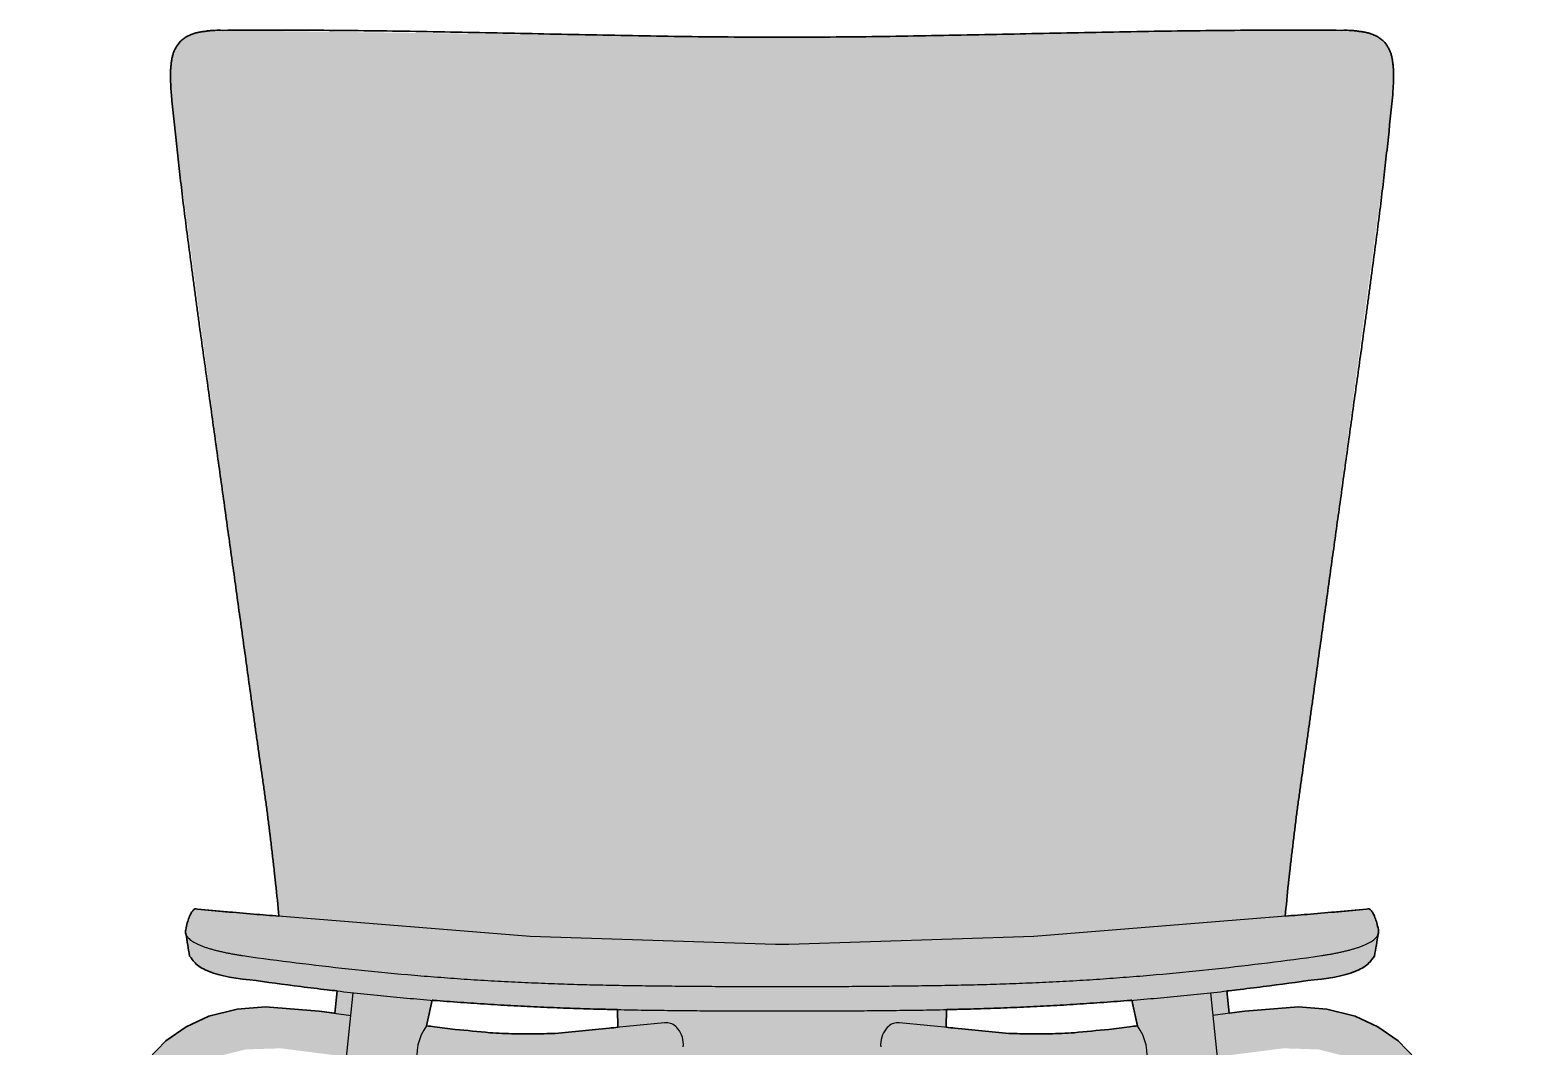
# Model space of a CAD drawing. Header units: millimetres. Extents: x 0 to 1859, y -934 to 1101.
# Drawn here: x 129 to 685, y 724 to 1101 of the extents above; entities that cross this region are included whole.
import ezdxf

# ---------------------------------------------------------------- set-up
doc = ezdxf.new("R2010")
doc.units = ezdxf.units.MM
doc.layers.add('Blocks', color=7, linetype='Continuous')
doc.layers.add('Blocks$Fill', color=7, linetype='Continuous', true_color=0xffffff)
doc.layers.add('Blocks$Inner', color=7, linetype='Continuous', lineweight=25, true_color=0x007f00)
doc.layers.add('Blocks$Outline', color=7, linetype='Continuous', lineweight=35, true_color=0xff3f3f)

# ---------------------------------------------------------------- blocks, each defined once
blk = doc.blocks.new('Vico Duo Barstool Front')
at = {"layer": 'Blocks$Fill'}
h = blk.add_hatch(color=256, dxfattribs=at)
h.paths.add_polyline_path([(-18.13, 0), (-18.11, 0), (0.08, 0), (0.83, 0.11), (0.87, 0.15), (12.98, 0.15), (13.66, 0.49), (14.17, 1.3), (14.49, 2.69), (14.34, 4.2), (13.8, 5.4), (12.98, 6.15), (8.8, 6.15), (10.91, 88.59), (22.18, 304.04), (494.55, 304.04), (507.43, 38.7), (507.93, 6.15), (503.75, 6.15), (502.93, 5.4), (502.39, 4.2), (502.24, 2.69), (502.56, 1.3), (503.06, 0.49), (503.75, 0.15), (515.86, 0.15), (515.9, 0.11), (515.98, 0.1), (516.65, 0), (534.84, 0), (534.86, 0), (535.61, 0.11), (536.28, 0.83), (536.76, 2.35), (536.64, 4.27), (514.87, 4.27), (514.87, 4.27), (514.87, 4.27), (514.87, 4.27), (514.87, 4.27), (514.87, 4.27), (514.87, 4.27), (514.87, 4.27), (515.37, 5.41), (515.37, 5.41), (515.37, 5.41), (515.37, 5.41), (515.37, 5.41), (515.37, 5.41), (515.37, 5.41), (515.37, 5.41), (515.37, 5.41), (533.27, 5.41), (506.93, 647.44), (504.09, 684.71), (499.92, 705.85), (496.76, 713.99), (493.1, 720.14), (486.45, 727), (479.01, 732.23), (470.63, 736.09), (460.14, 738.69), (449.55, 739.57), (429.77, 738.04), (423.9, 737.24), (423.04, 745.46), (455.39, 749.61), (458.12, 749.89), (460.64, 750.22), (462.98, 750.6), (464.08, 750.81), (465.13, 751.03), (466.14, 751.27), (467.1, 751.52), (468.01, 751.78), (468.89, 752.05), (469.71, 752.34), (470.5, 752.63), (471.24, 752.94), (471.6, 753.1), (471.94, 753.27), (472.27, 753.43), (472.6, 753.6), (472.91, 753.77), (473.21, 753.95), (473.51, 754.12), (473.79, 754.3), (474.06, 754.48), (474.32, 754.67), (474.58, 754.85), (474.82, 755.04), (475.05, 755.24), (475.27, 755.43), (475.49, 755.63), (475.69, 755.82), (475.88, 756.02), (476.06, 756.23), (476.24, 756.43), (476.41, 756.64), (477.73, 758.38), (479.1, 766.56), (479.13, 766.66), (479.16, 766.76), (479.17, 766.81), (479.19, 766.86), (479.2, 766.91), (479.21, 766.96), (479.22, 767.01), (479.22, 767.06), (479.23, 767.11), (479.24, 767.16), (479.24, 767.21), (479.25, 767.26), (479.25, 767.31), (479.25, 767.36), (479.26, 767.41), (479.26, 767.46), (479.26, 767.51), (479.25, 767.56), (479.25, 767.61), (479.25, 767.66), (479.25, 767.71), (479.24, 767.76), (479.23, 767.81), (479.23, 767.86), (479.22, 767.91), (479.21, 767.96), (479.2, 768.01), (479.19, 768.06), (479.18, 768.11), (479.17, 768.16), (478.88, 769.47), (478.73, 770.08), (478.57, 770.66), (478.41, 771.22), (478.25, 771.74), (478.08, 772.24), (477.9, 772.7), (477.73, 773.14), (477.63, 773.35), (477.54, 773.55), (477.45, 773.74), (477.36, 773.92), (477.26, 774.1), (477.17, 774.27), (477.07, 774.44), (476.97, 774.59), (476.87, 774.74), (476.77, 774.88), (476.67, 775.02), (476.62, 775.08), (476.57, 775.15), (476.51, 775.21), (476.46, 775.27), (476.41, 775.32), (476.36, 775.38), (476.3, 775.43), (476.25, 775.48), (476.2, 775.53), (476.14, 775.57), (476.11, 775.59), (476.09, 775.61), (476.06, 775.63), (476.03, 775.65), (476, 775.67), (475.98, 775.68), (475.95, 775.7), (475.92, 775.72), (475.89, 775.73), (475.86, 775.75), (475.83, 775.76), (475.81, 775.77), (475.78, 775.79), (475.75, 775.8), (475.72, 775.81), (475.69, 775.82), (475.66, 775.83), (475.63, 775.84), (475.6, 775.85), (475.58, 775.86), (475.55, 775.86), (475.52, 775.87), (475.49, 775.88), (475.46, 775.88), (475.44, 775.89), (475.43, 775.89), (475.42, 775.89), (475.41, 775.89), (475.4, 775.89), (475.38, 775.89), (475.37, 775.89), (475.36, 775.89), (475.35, 775.89), (475.33, 775.89), (475.32, 775.89), (475.3, 775.89), (475.29, 775.89), (475.27, 775.88), (475.25, 775.88), (475.23, 775.88), (475.21, 775.87), (475.19, 775.87), (475.17, 775.86), (475.12, 775.84), (475.06, 775.82), (474.99, 775.8), (474.92, 775.77), (474.76, 775.7), (454.02, 773.93), (444.68, 773.17), (448.32, 806.26), (482.61, 1059.3), (484.57, 1078.72), (484.66, 1080.05), (484.73, 1081.37), (484.79, 1084.02), (484.79, 1085.35), (484.77, 1086.02), (484.74, 1086.68), (484.7, 1087.34), (484.57, 1088.63), (484.4, 1089.91), (484.3, 1090.55), (484.24, 1090.86), (484.18, 1091.18), (484.11, 1091.49), (484.03, 1091.79), (483.95, 1092.1), (483.86, 1092.4), (483.76, 1092.69), (483.65, 1092.99), (483.53, 1093.27), (483.41, 1093.56), (483.29, 1093.85), (483.16, 1094.13), (483.02, 1094.41), (482.88, 1094.68), (482.73, 1094.95), (482.57, 1095.22), (482.41, 1095.49), (482.24, 1095.74), (482.06, 1096), (481.88, 1096.25), (481.69, 1096.49), (481.49, 1096.72), (481.28, 1096.95), (481.18, 1097.06), (481.07, 1097.17), (480.96, 1097.28), (480.85, 1097.39), (480.62, 1097.6), (480.38, 1097.8), (480.13, 1097.99), (479.88, 1098.18), (479.62, 1098.36), (479.36, 1098.53), (479.08, 1098.7), (478.8, 1098.86), (478.52, 1099.02), (478.23, 1099.17), (477.94, 1099.31), (477.64, 1099.45), (477.33, 1099.58), (477.03, 1099.71), (476.72, 1099.84), (476.4, 1099.95), (476.07, 1100.06), (475.73, 1100.16), (475.38, 1100.25), (475.03, 1100.34), (474.67, 1100.42), (473.94, 1100.56), (473.21, 1100.68), (471.04, 1100.97), (470.35, 1101.05), (469.67, 1101.11), (468.99, 1101.16), (468.32, 1101.2), (467.65, 1101.22), (466.98, 1101.23), (466.32, 1101.22), (465.66, 1101.2), (432.28, 1101.24), (258.39, 1098.64), (258.38, 1098.64), (258.36, 1098.64), (222.9, 1098.91), (51.1, 1101.2), (50.44, 1101.22), (49.78, 1101.23), (49.11, 1101.22), (48.44, 1101.2), (47.76, 1101.16), (47.09, 1101.11), (46.4, 1101.05), (44.29, 1100.78), (43.55, 1100.68), (42.81, 1100.56), (42.08, 1100.42), (41.73, 1100.34), (41.37, 1100.25), (41.03, 1100.16), (40.69, 1100.06), (40.36, 1099.95), (40.04, 1099.84), (39.73, 1099.71), (39.42, 1099.58), (39.12, 1099.45), (38.82, 1099.31), (38.52, 1099.17), (38.24, 1099.02), (37.95, 1098.86), (37.67, 1098.7), (37.4, 1098.53), (37.13, 1098.36), (36.87, 1098.18), (36.62, 1097.99), (36.38, 1097.8), (36.14, 1097.6), (35.91, 1097.39), (35.8, 1097.28), (35.69, 1097.17), (35.58, 1097.06), (35.47, 1096.95), (35.27, 1096.72), (35.07, 1096.49), (34.88, 1096.25), (34.69, 1096), (34.52, 1095.74), (34.35, 1095.49), (34.19, 1095.22), (34.03, 1094.95), (33.88, 1094.68), (33.74, 1094.41), (33.6, 1094.13), (33.47, 1093.85), (33.34, 1093.56), (33.22, 1093.27), (33.11, 1092.99), (33, 1092.69), (32.9, 1092.4), (32.81, 1092.1), (32.72, 1091.79), (32.65, 1091.49), (32.58, 1091.18), (32.51, 1090.86), (32.45, 1090.55), (32.35, 1089.91), (32.19, 1088.63), (32.06, 1087.34), (32.01, 1086.68), (31.98, 1086.02), (31.97, 1085.35), (31.97, 1084.02), (32.03, 1081.37), (32.09, 1080.05), (32.18, 1078.72), (34.15, 1059.3), (70.36, 789.99), (72.08, 773.17), (42, 775.7), (41.83, 775.77), (41.76, 775.8), (41.7, 775.82), (41.64, 775.84), (41.59, 775.86), (41.57, 775.87), (41.55, 775.87), (41.52, 775.88), (41.5, 775.88), (41.49, 775.88), (41.47, 775.89), (41.45, 775.89), (41.44, 775.89), (41.42, 775.89), (41.41, 775.89), (41.4, 775.89), (41.38, 775.89), (41.37, 775.89), (41.36, 775.89), (41.35, 775.89), (41.34, 775.89), (41.33, 775.89), (41.32, 775.89), (41.3, 775.88), (41.27, 775.88), (41.24, 775.87), (41.21, 775.86), (41.18, 775.86), (41.15, 775.85), (41.12, 775.84), (41.09, 775.83), (41.06, 775.82), (41.04, 775.81), (41.01, 775.8), (40.98, 775.79), (40.95, 775.77), (40.92, 775.76), (40.89, 775.75), (40.86, 775.73), (40.84, 775.72), (40.81, 775.7), (40.78, 775.68), (40.75, 775.67), (40.72, 775.65), (40.7, 775.63), (40.67, 775.61), (40.64, 775.59), (40.61, 775.57), (40.56, 775.53), (40.51, 775.48), (40.45, 775.43), (40.4, 775.38), (40.35, 775.32), (40.29, 775.27), (40.24, 775.21), (40.19, 775.15), (40.14, 775.08), (40.09, 775.02), (39.99, 774.88), (39.89, 774.74), (39.79, 774.59), (39.69, 774.44), (39.59, 774.27), (39.49, 774.1), (39.4, 773.92), (39.31, 773.74), (39.21, 773.55), (39.12, 773.35), (39.03, 773.14), (38.85, 772.7), (38.68, 772.24), (38.51, 771.74), (38.35, 771.22), (38.19, 770.66), (38.03, 770.08), (37.88, 769.47), (37.59, 768.16), (37.58, 768.11), (37.56, 768.06), (37.55, 768.01), (37.54, 767.96), (37.54, 767.91), (37.53, 767.86), (37.52, 767.81), (37.52, 767.76), (37.51, 767.71), (37.51, 767.66), (37.5, 767.61), (37.5, 767.56), (37.5, 767.51), (37.5, 767.46), (37.5, 767.41), (37.5, 767.36), (37.5, 767.31), (37.51, 767.26), (37.51, 767.21), (37.52, 767.16), (37.52, 767.11), (37.53, 767.06), (37.54, 767.01), (37.55, 766.96), (37.56, 766.91), (37.57, 766.86), (37.58, 766.81), (37.6, 766.76), (37.62, 766.66), (37.66, 766.56), (39.02, 758.38), (39.99, 757.11), (40.35, 756.64), (40.52, 756.43), (40.69, 756.23), (40.88, 756.02), (41.07, 755.82), (41.27, 755.63), (41.48, 755.43), (41.71, 755.24), (41.94, 755.04), (42.18, 754.85), (42.43, 754.67), (42.69, 754.48), (42.97, 754.3), (43.25, 754.12), (43.54, 753.95), (43.84, 753.77), (44.16, 753.6), (44.48, 753.43), (44.82, 753.27), (45.16, 753.1), (45.52, 752.94), (46.26, 752.63), (47.04, 752.34), (47.87, 752.05), (48.74, 751.78), (49.66, 751.52), (50.62, 751.27), (51.62, 751.03), (52.68, 750.81), (53.77, 750.6), (56.11, 750.22), (58.64, 749.89), (61.36, 749.61), (80.24, 747.07), (93.69, 745.47), (92.83, 737.24), (86.96, 738.04), (67.18, 739.57), (56.59, 738.69), (46.1, 736.09), (37.72, 732.23), (30.28, 727), (23.63, 720.14), (19.97, 713.99), (16.81, 705.85), (12.64, 684.71), (9.8, 647.44), (3.05, 510.15), (-16.54, 5.41), (1.35, 5.41), (1.36, 5.41), (1.36, 5.41), (1.36, 5.41), (1.36, 5.41), (1.36, 5.41), (1.36, 5.41), (1.36, 5.41), (1.86, 4.27), (1.86, 4.27), (1.86, 4.27), (1.86, 4.27), (1.86, 4.27), (1.86, 4.27), (1.86, 4.27), (1.86, 4.27), (1.85, 4.27), (-19.92, 4.27), (-20.03, 2.35), (-19.55, 0.83), (-18.88, 0.11), (-18.8, 0.1)], flags=0)
h.paths.add_polyline_path([(197.64, 732.02), (174.35, 729.72), (166.19, 729.56), (159.38, 729.54), (150.14, 730), (137.38, 731.23), (129.71, 732.18), (126.79, 732.58), (128.88, 742.03), (159.16, 739.98), (197.41, 738.57)], flags=0)
h.paths.add_polyline_path([(319.32, 738.57), (357.6, 739.98), (387.85, 742.02), (389.94, 732.58), (379.35, 731.23), (366.59, 730), (357.35, 729.54), (350.54, 729.56), (342.38, 729.72), (322.38, 731.72), (319.09, 732.02)], flags=0)
h.paths.add_polyline_path([(474.56, 716.89), (474.99, 715.18), (475.46, 713.15), (475.86, 711.13), (476.2, 709.13), (476.47, 707.13), (476.69, 705.14), (476.85, 703.14), (494.02, 315.54), (22.71, 315.54), (39.88, 703.14), (40.04, 705.14), (40.26, 707.13), (40.53, 709.13), (40.87, 711.13), (41.27, 713.15), (41.74, 715.18), (42.17, 716.89), (43.2, 717.76), (50.06, 721.37), (59.82, 723.82), (72.78, 724.22), (97.16, 721.11), (96.23, 712.21), (96.23, 712.21), (96.23, 712.21), (96.23, 712.2), (96.23, 712.2), (96.23, 712.2), (96.23, 712.2), (96.23, 712.2), (96.23, 712.2), (96.23, 712.2), (96.23, 712.2), (96.23, 712.2), (96.23, 712.2), (96.23, 712.19), (96.23, 712.19), (96.23, 712.19), (96.23, 712.19), (96.23, 712.19), (96.23, 712.19), (96.23, 712.18), (96.23, 712.18), (96.24, 712.18), (96.24, 712.18), (96.24, 712.18), (96.24, 712.17), (96.24, 712.17), (96.24, 712.17), (96.24, 712.16), (96.24, 712.16), (96.25, 712.16), (96.25, 712.16), (96.25, 712.15), (96.26, 712.14), (97.45, 710.61), (97.45, 710.61), (97.45, 710.61), (97.45, 710.6), (97.45, 710.6), (97.46, 710.6), (97.46, 710.59), (97.47, 710.59), (97.47, 710.58), (97.48, 710.58), (97.49, 710.57), (97.49, 710.57), (97.5, 710.56), (97.51, 710.55), (97.53, 710.54), (97.55, 710.53), (97.57, 710.52), (97.6, 710.5), (97.63, 710.49), (97.66, 710.47), (97.69, 710.46), (97.76, 710.43), (97.84, 710.4), (97.93, 710.37), (98.02, 710.33), (98.24, 710.26), (98.7, 710.13), (99.26, 709.98), (100.63, 709.66), (102.31, 709.32), (104.24, 708.95), (108.51, 708.24), (112.8, 707.63), (114.75, 707.4), (116.45, 707.22), (117.86, 707.11), (118.44, 707.08), (118.92, 707.07), (119.15, 707.07), (119.26, 707.08), (119.36, 707.08), (119.44, 707.09), (119.52, 707.1), (119.56, 707.1), (119.59, 707.11), (119.62, 707.11), (119.65, 707.12), (119.67, 707.12), (119.69, 707.13), (119.7, 707.13), (119.71, 707.14), (119.72, 707.14), (119.73, 707.14), (119.73, 707.14), (119.74, 707.15), (119.75, 707.15), (119.75, 707.15), (119.76, 707.16), (119.76, 707.16), (119.77, 707.16), (119.77, 707.16), (121.36, 708.24), (121.36, 708.25), (121.37, 708.25), (121.37, 708.25), (121.38, 708.25), (121.38, 708.26), (121.38, 708.26), (121.39, 708.26), (121.39, 708.26), (121.39, 708.27), (123.5, 717.72), (143.35, 715.34), (152.72, 714.62), (158.5, 714.38), (165.83, 714.38), (176.96, 714.69), (200.54, 717.1), (211.53, 718.03), (221.31, 711.55), (221.31, 711.55), (221.31, 711.54), (221.32, 711.54), (221.32, 711.53), (221.33, 711.52), (221.34, 711.52), (221.35, 711.51), (221.35, 711.5), (221.36, 711.5), (221.37, 711.49), (221.38, 711.48), (221.39, 711.48), (221.4, 711.47), (221.42, 711.46), (221.45, 711.45), (221.47, 711.43), (221.5, 711.42), (221.53, 711.41), (221.56, 711.39), (221.59, 711.38), (221.62, 711.37), (221.69, 711.34), (221.77, 711.32), (221.86, 711.29), (221.95, 711.26), (222.05, 711.24), (222.28, 711.18), (222.53, 711.13), (226.01, 710.45), (226.38, 710.39), (226.81, 710.32), (227.83, 710.19), (229.08, 710.06), (230.55, 709.93), (234.11, 709.7), (238.37, 709.5), (248.23, 709.24), (268.5, 709.24), (278.36, 709.5), (282.62, 709.7), (286.18, 709.93), (287.65, 710.06), (288.9, 710.19), (289.92, 710.32), (290.35, 710.39), (290.72, 710.45), (294.2, 711.13), (294.45, 711.18), (294.67, 711.24), (294.78, 711.26), (294.87, 711.29), (294.96, 711.32), (295.04, 711.34), (295.11, 711.37), (295.14, 711.38), (295.17, 711.39), (295.2, 711.41), (295.23, 711.42), (295.26, 711.43), (295.28, 711.45), (295.31, 711.46), (295.33, 711.47), (295.34, 711.48), (295.35, 711.48), (295.36, 711.49), (295.37, 711.5), (295.38, 711.5), (295.38, 711.51), (295.39, 711.52), (295.4, 711.52), (295.41, 711.53), (295.41, 711.54), (295.42, 711.54), (295.42, 711.55), (295.42, 711.55), (305.2, 718.03), (339.77, 714.69), (350.9, 714.38), (358.23, 714.38), (364.01, 714.62), (373.38, 715.34), (384.71, 716.58), (393.23, 717.72), (395.34, 708.27), (395.34, 708.26), (395.34, 708.26), (395.35, 708.26), (395.35, 708.26), (395.35, 708.25), (395.36, 708.25), (395.36, 708.25), (395.37, 708.25), (395.37, 708.24), (396.96, 707.16), (396.96, 707.16), (396.96, 707.16), (396.97, 707.16), (396.98, 707.15), (396.98, 707.15), (396.99, 707.15), (397, 707.14), (397, 707.14), (397.01, 707.14), (397.02, 707.14), (397.03, 707.13), (397.04, 707.13), (397.06, 707.12), (397.08, 707.12), (397.11, 707.11), (397.14, 707.11), (397.17, 707.1), (397.21, 707.1), (397.29, 707.09), (397.37, 707.08), (397.47, 707.08), (397.58, 707.07), (397.81, 707.07), (398.29, 707.08), (398.87, 707.11), (400.28, 707.22), (401.98, 707.4), (403.93, 707.63), (408.22, 708.24), (412.49, 708.95), (414.42, 709.32), (416.1, 709.66), (417.47, 709.98), (418.03, 710.13), (418.49, 710.26), (418.71, 710.33), (418.8, 710.37), (418.89, 710.4), (418.97, 710.43), (419.04, 710.46), (419.07, 710.47), (419.1, 710.49), (419.13, 710.5), (419.15, 710.52), (419.18, 710.53), (419.2, 710.54), (419.21, 710.55), (419.23, 710.56), (419.24, 710.57), (419.24, 710.57), (419.25, 710.58), (419.26, 710.58), (419.26, 710.59), (419.27, 710.59), (419.27, 710.6), (419.28, 710.6), (419.28, 710.6), (419.28, 710.61), (419.28, 710.61), (419.28, 710.61), (420.47, 712.14), (420.48, 712.15), (420.48, 712.16), (420.48, 712.16), (420.48, 712.16), (420.49, 712.16), (420.49, 712.17), (420.49, 712.17), (420.49, 712.17), (420.49, 712.18), (420.49, 712.18), (420.49, 712.18), (420.49, 712.18), (420.5, 712.18), (420.5, 712.19), (420.5, 712.19), (420.5, 712.19), (420.5, 712.19), (420.5, 712.19), (420.5, 712.19), (420.5, 712.2), (420.5, 712.2), (420.5, 712.2), (420.5, 712.2), (420.5, 712.2), (420.5, 712.2), (420.5, 712.2), (420.5, 712.2), (420.5, 712.2), (420.5, 712.2), (420.5, 712.21), (420.5, 712.21), (420.5, 712.21), (419.57, 721.11), (443.95, 724.22), (456.91, 723.82), (466.67, 721.37), (473.53, 717.76)], flags=0)
at = {"layer": 'Blocks$Inner'}
for p, q in [((37.6, 766.89), (39.02, 758.38)), ((477.73, 758.38), (479.16, 766.89)), ((96.23, 712.21), (99.63, 744.81)), ((126.76, 732.47), (128.88, 742.03)), ((389.96, 732.47), (387.85, 742.02)), ((420.5, 712.21), (417.1, 744.81))]:
    blk.add_line(p, q, dxfattribs=at)
for points in [[(474.76, 775.7), (454.02, 773.93), (351.62, 765.61), (260.84, 762.68), (258.39, 762.68), (258.38, 762.68), (258.36, 762.68), (255.92, 762.68), (165.14, 765.61), (62.73, 773.93), (42, 775.7)], [(92.83, 737.24), (93.69, 745.47)], [(423.9, 737.24), (423.04, 745.46)], [(-16.54, 5.41), (-9.84, 177.22), (3.05, 510.15), (9.8, 647.44), (12.64, 684.71), (16.81, 705.85), (19.97, 713.99), (23.63, 720.14), (30.28, 727), (37.72, 732.23), (46.1, 736.09), (56.59, 738.69), (67.18, 739.57), (86.96, 738.04), (98.86, 736.42)], [(197.64, 732.02), (197.41, 738.57)], [(319.09, 732.02), (319.32, 738.57)], [(533.27, 5.41), (526.57, 177.22), (513.68, 510.15), (506.93, 647.44), (504.09, 684.71), (499.92, 705.85), (496.76, 713.99), (493.1, 720.14), (486.45, 727), (479.01, 732.23), (470.63, 736.09), (460.14, 738.69), (449.55, 739.57), (429.77, 738.04), (417.87, 736.42)], [(214.91, 733.61), (194.34, 731.72), (174.35, 729.72), (166.19, 729.56), (159.38, 729.54), (150.14, 730), (137.38, 731.23), (129.71, 732.18), (126.79, 732.58)], [(389.94, 732.58), (387.02, 732.18), (379.35, 731.23), (366.59, 730), (357.35, 729.54), (350.54, 729.56), (342.38, 729.72), (322.38, 731.72), (301.82, 733.61)]]:
    blk.add_lwpolyline(points, dxfattribs=at)
for centre, start, end in [((142.2, 721.37), 143.9726, 191.0466), ((374.52, 721.37), 348.9534, 36.0274)]:
    blk.add_arc(centre, 19.06, start, end, dxfattribs=at)
for points, knots in [([(32.3, 1077.37), (32.22, 1078.27), (32.07, 1080.06), (31.99, 1082.25), (31.96, 1084.01), (31.96, 1085.35), (31.99, 1086.46), (32.05, 1087.34), (32.11, 1087.98), (32.19, 1088.63), (32.29, 1089.48), (32.44, 1090.55), (32.66, 1091.59), (32.89, 1092.4), (33.1, 1092.99), (33.34, 1093.56), (33.68, 1094.32), (34.36, 1095.6), (35.35, 1096.92), (36.6, 1098.01), (37.66, 1098.72), (38.62, 1099.22), (39.32, 1099.54), (39.73, 1099.71), (40.14, 1099.88), (40.68, 1100.07), (41.6, 1100.32), (42.81, 1100.57), (44.05, 1100.75), (45.01, 1100.88), (45.72, 1100.97), (46.4, 1101.05), (47.31, 1101.14), (48.89, 1101.24), (50.22, 1101.24), (51.1, 1101.2)], [1, 1, 1, 1, 1.071429, 1.142857, 1.178571, 1.214286, 1.25, 1.267857, 1.285714, 1.303571, 1.321429, 1.357143, 1.392857, 1.410714, 1.428571, 1.446429, 1.464286, 1.5, 1.571429, 1.607143, 1.642857, 1.678571, 1.696429, 1.705357, 1.714286, 1.732143, 1.75, 1.785714, 1.821429, 1.839286, 1.857143, 1.875, 1.892857, 1.928571, 2, 2, 2, 2]), ([(51.1, 1101.2), (62.1, 1101.3), (84.37, 1101.31), (118.42, 1100.92), (147.08, 1100.37), (170.23, 1099.89), (193.46, 1099.41), (222.87, 1098.85), (246.52, 1098.65), (258.36, 1098.64)], [2, 2, 2, 2, 2.166667, 2.333333, 2.5, 2.583333, 2.666667, 2.833333, 3, 3, 3, 3]), ([(258.39, 1098.64), (270.24, 1098.65), (293.89, 1098.85), (323.29, 1099.41), (346.52, 1099.89), (369.68, 1100.37), (398.33, 1100.92), (432.39, 1101.31), (454.66, 1101.3), (465.66, 1101.2)], [3.000125, 3.000125, 3.000125, 3.000125, 3.166791, 3.333458, 3.416791, 3.500125, 3.666791, 3.833458, 4.000125, 4.000125, 4.000125, 4.000125]), ([(465.66, 1101.2), (466.53, 1101.24), (467.86, 1101.24), (469.44, 1101.14), (470.35, 1101.05), (471.04, 1100.97), (471.74, 1100.88), (472.71, 1100.75), (473.95, 1100.57), (475.16, 1100.32), (476.07, 1100.07), (476.61, 1099.88), (477.03, 1099.71), (477.44, 1099.54), (478.14, 1099.22), (479.1, 1098.72), (480.15, 1098.01), (481.41, 1096.92), (482.39, 1095.6), (483.07, 1094.32), (483.42, 1093.56), (483.65, 1092.99), (483.86, 1092.4), (484.1, 1091.59), (484.31, 1090.55), (484.47, 1089.48), (484.57, 1088.63), (484.64, 1087.98), (484.7, 1087.34), (484.76, 1086.46), (484.8, 1085.35), (484.79, 1084.01), (484.76, 1082.25), (484.68, 1080.06), (484.54, 1078.27), (484.46, 1077.37)], [4.000125, 4.000125, 4.000125, 4.000125, 4.071553, 4.107268, 4.125125, 4.142982, 4.160839, 4.178696, 4.21441, 4.250125, 4.267982, 4.285839, 4.294768, 4.303696, 4.321553, 4.357268, 4.392982, 4.428696, 4.500125, 4.535839, 4.553696, 4.571553, 4.58941, 4.607268, 4.642982, 4.678696, 4.696553, 4.71441, 4.732268, 4.750125, 4.785839, 4.821553, 4.857268, 4.928696, 5.000125, 5.000125, 5.000125, 5.000125]), ([(72.08, 773.17), (71.74, 776.97), (71.34, 780.99), (70.89, 785.23), (70.88, 785.3), (70.87, 785.38), (70.86, 785.45), (70.7, 786.94), (70.35, 790.14), (69.78, 795.09), (69.27, 799.32), (68.93, 802.22), (68.73, 803.85), (68.58, 805.06), (68.44, 806.26), (68.24, 807.87), (67.87, 810.71), (67.33, 814.82), (66.64, 819.83), (65.69, 826.55), (64.71, 833.31), (63.87, 839.17), (63.4, 842.49), (63.06, 844.96), (62.72, 847.43), (62.27, 850.7), (61.47, 856.42), (60.35, 864.55), (59, 874.26), (57.21, 887.22), (54.97, 903.3), (52.29, 922.63), (50, 939.13), (48.16, 952.36), (46.79, 962.24), (45.43, 972.05), (44.06, 981.84), (42.92, 989.99), (42.03, 996.52), (41.37, 1001.41), (40.71, 1006.33), (39.83, 1012.92), (38.73, 1021.18), (37.45, 1031.03), (36.26, 1040.66), (35.17, 1050.06), (33.79, 1062.42), (32.87, 1071.45), (32.3, 1077.37)], [0.5402264, 0.5402264, 0.5402264, 0.5402264, 0.5591838, 0.5591838, 0.5591838, 0.5595181, 0.5595181, 0.5595181, 0.5661765, 0.5735294, 0.5808824, 0.5845588, 0.5863971, 0.5882353, 0.5900735, 0.5919118, 0.5955882, 0.6029412, 0.6102941, 0.6176471, 0.6323529, 0.6397059, 0.6433824, 0.6470588, 0.6507353, 0.6544118, 0.6617647, 0.6764706, 0.6911765, 0.7058824, 0.7352941, 0.7647059, 0.7941176, 0.8088235, 0.8235294, 0.8382353, 0.8529412, 0.8676471, 0.875, 0.8823529, 0.8897059, 0.8970588, 0.9117647, 0.9264706, 0.9411765, 0.9558824, 0.9705882, 1, 1, 1, 1]), ([(484.46, 1077.37), (483.89, 1071.45), (482.96, 1062.42), (481.59, 1050.06), (480.49, 1040.66), (479.31, 1031.03), (478.03, 1021.18), (476.93, 1012.92), (476.04, 1006.33), (475.38, 1001.41), (474.72, 996.52), (473.83, 989.99), (472.7, 981.84), (471.33, 972.05), (469.96, 962.24), (468.6, 952.36), (466.76, 939.13), (464.46, 922.63), (461.78, 903.3), (459.55, 887.22), (457.75, 874.26), (456.41, 864.55), (455.28, 856.42), (454.49, 850.7), (454.04, 847.43), (453.7, 844.96), (453.35, 842.49), (452.88, 839.17), (452.04, 833.31), (451.07, 826.55), (450.12, 819.83), (449.43, 814.82), (448.88, 810.71), (448.52, 807.87), (448.32, 806.26), (448.17, 805.06), (448.03, 803.85), (447.83, 802.22), (447.48, 799.32), (446.98, 795.09), (446.41, 790.14), (446.05, 786.94), (445.89, 785.45), (445.88, 785.38), (445.88, 785.3), (445.87, 785.23), (445.41, 780.99), (445.02, 776.97), (444.68, 773.17)], [5.0001247, 5.0001247, 5.0001247, 5.0001247, 5.0295365, 5.0442424, 5.0589483, 5.0736541, 5.08836, 5.1030659, 5.1104188, 5.1177718, 5.1251247, 5.1324777, 5.1471835, 5.1618894, 5.1765953, 5.1913012, 5.2060071, 5.2354188, 5.2648306, 5.2942424, 5.3089483, 5.3236541, 5.33836, 5.345713, 5.3493894, 5.3530659, 5.3567424, 5.3604188, 5.3677718, 5.3824777, 5.3898306, 5.3971835, 5.4045365, 5.408213, 5.4100512, 5.4118894, 5.4137277, 5.4155659, 5.4192424, 5.4265953, 5.4339483, 5.4406066, 5.4406066, 5.4406066, 5.440941, 5.440941, 5.440941, 5.4598984, 5.4598984, 5.4598984, 5.4598984]), ([(42, 775.7), (41.51, 775.91), (41.24, 775.89), (40.83, 775.75), (40.4, 775.41), (39.98, 774.9), (39.46, 774.09), (38.6, 772.25), (37.96, 769.98), (37.59, 768.16)], [14.15698995, 14.15698995, 14.15698995, 14.15698995, 14.16189191, 14.16924486, 14.1765978, 14.18395074, 14.19130368, 14.20600956, 14.23542133, 14.23542133, 14.23542133, 14.23542133]), ([(479.17, 768.16), (478.79, 769.98), (478.16, 772.25), (477.3, 774.09), (476.77, 774.9), (476.36, 775.41), (475.92, 775.75), (475.51, 775.89), (475.25, 775.91), (474.76, 775.7)], [4.07855858, 4.07855858, 4.07855858, 4.07855858, 4.10797035, 4.12267623, 4.13002917, 4.13738211, 4.14473505, 4.15208799, 4.15698995, 4.15698995, 4.15698995, 4.15698995]), ([(37.59, 768.16), (37.4, 767.42), (37.58, 766.3), (38.59, 765.01), (39.41, 764.29), (40.39, 763.59), (41.7, 762.92), (43.02, 762.36), (43.81, 762.05), (44.4, 761.83), (45.01, 761.61), (45.85, 761.33), (46.95, 761), (48.33, 760.63), (49.5, 760.33), (50.44, 760.1), (51.4, 759.89), (52.62, 759.63), (54.12, 759.34), (55.62, 759.06), (57.13, 758.79), (59.17, 758.46), (60.73, 758.23), (61.77, 758.09)], [14.235421, 14.235421, 14.235421, 14.235421, 14.402088, 14.485421, 14.527088, 14.568755, 14.652088, 14.693755, 14.714588, 14.735421, 14.756255, 14.777088, 14.818755, 14.860421, 14.902088, 14.922921, 14.943755, 14.985421, 15.027088, 15.068755, 15.110421, 15.152088, 15.235421, 15.235421, 15.235421, 15.235421]), ([(454.98, 758.09), (456.03, 758.23), (457.58, 758.46), (459.62, 758.79), (461.13, 759.06), (462.64, 759.34), (464.13, 759.63), (465.36, 759.89), (466.32, 760.1), (467.26, 760.33), (468.42, 760.63), (469.8, 761), (470.9, 761.33), (471.75, 761.61), (472.36, 761.83), (472.95, 762.05), (473.73, 762.36), (475.06, 762.92), (476.36, 763.59), (477.34, 764.29), (478.16, 765.01), (479.18, 766.3), (479.36, 767.42), (479.17, 768.16)], [3.078559, 3.078559, 3.078559, 3.078559, 3.161892, 3.203559, 3.245225, 3.286892, 3.328559, 3.370225, 3.391059, 3.411892, 3.453559, 3.495225, 3.536892, 3.557725, 3.578559, 3.599392, 3.620225, 3.661892, 3.745225, 3.786892, 3.828559, 3.911892, 4.078559, 4.078559, 4.078559, 4.078559]), ([(39.02, 758.38), (39.85, 757.33), (40.96, 755.64), (45.74, 752.14), (53.84, 750.27), (61.36, 749.61)], [0, 0, 0, 0, 0.125, 0.375, 0.875, 0.875, 0.875, 0.875]), ([(61.77, 758.09), (68.1, 757.26), (80.87, 755.61), (100.29, 753.33), (116.54, 751.75), (129.6, 750.69), (139.42, 749.96), (149.39, 749.32), (159.44, 748.8), (169.39, 748.37), (178.96, 748.01), (188.42, 747.74), (198.07, 747.55), (207.82, 747.41), (217.57, 747.3), (227.35, 747.21), (240.77, 747.13), (251.23, 747.1), (258.36, 747.09)], [15.235421, 15.235421, 15.235421, 15.235421, 15.335421, 15.435421, 15.535421, 15.585421, 15.635421, 15.685421, 15.735421, 15.785421, 15.835421, 15.885421, 15.935421, 15.985421, 16.035421, 16.085421, 16.135421, 16.235421, 16.235421, 16.235421, 16.235421]), ([(258.39, 747.09), (265.53, 747.1), (275.99, 747.13), (289.4, 747.21), (299.18, 747.3), (308.93, 747.41), (318.69, 747.55), (328.34, 747.74), (337.8, 748.01), (347.37, 748.37), (357.31, 748.8), (367.36, 749.32), (377.34, 749.96), (387.16, 750.69), (400.22, 751.75), (416.46, 753.33), (435.89, 755.61), (448.65, 757.26), (454.98, 758.09)], [2.078559, 2.078559, 2.078559, 2.078559, 2.178559, 2.228559, 2.278559, 2.328559, 2.378559, 2.428559, 2.478559, 2.528559, 2.578559, 2.628559, 2.678559, 2.728559, 2.778559, 2.878559, 2.978559, 3.078559, 3.078559, 3.078559, 3.078559]), ([(455.39, 749.61), (462.92, 750.27), (471.02, 752.14), (475.8, 755.64), (476.91, 757.33), (477.73, 758.38)], [2.87512, 2.87512, 2.87512, 2.87512, 3.37512, 3.62512, 3.75012, 3.75012, 3.75012, 3.75012]), ([(61.36, 749.61), (67.5, 748.73), (76.97, 747.45), (89.93, 745.88), (99.79, 744.78), (109.66, 743.76), (119.47, 742.82), (129.31, 741.97), (139.29, 741.21), (149.3, 740.55), (159.16, 739.97), (168.99, 739.48), (178.71, 739.08), (188.6, 738.76), (198.66, 738.53), (208.7, 738.37), (218.45, 738.25), (227.99, 738.16), (241.08, 738.09), (251.32, 738.06), (258.36, 738.06)], [0.875, 0.875, 0.875, 0.875, 0.975, 1.025, 1.075, 1.125, 1.175, 1.225, 1.275, 1.325, 1.375, 1.425, 1.475, 1.525, 1.575, 1.625, 1.675, 1.725, 1.775, 1.875, 1.875, 1.875, 1.875]), ([(258.39, 738.06), (265.44, 738.06), (275.67, 738.09), (288.77, 738.16), (298.31, 738.25), (308.06, 738.37), (318.1, 738.53), (328.16, 738.76), (338.05, 739.08), (347.77, 739.48), (357.59, 739.97), (367.46, 740.55), (377.46, 741.21), (387.45, 741.97), (397.29, 742.82), (407.1, 743.76), (416.96, 744.78), (426.83, 745.88), (439.79, 747.45), (449.25, 748.73), (455.39, 749.61)], [1.87512, 1.87512, 1.87512, 1.87512, 1.97512, 2.02512, 2.07512, 2.12512, 2.17512, 2.22512, 2.27512, 2.32512, 2.37512, 2.42512, 2.47512, 2.52512, 2.57512, 2.62512, 2.67512, 2.72512, 2.77512, 2.87512, 2.87512, 2.87512, 2.87512]), ([(221.82, 724.74), (221.93, 725.96), (221.69, 728.43), (220.13, 731.38), (218.09, 733.15), (216.76, 733.6), (216.09, 733.67)], [0.0003342, 0.0003342, 0.0003342, 0.0003342, 0.2857143, 0.5714286, 0.7857143, 1, 1, 1, 1]), ([(300.64, 733.67), (299.97, 733.6), (298.64, 733.15), (296.6, 731.38), (295.04, 728.43), (294.8, 725.96), (294.91, 724.74)], [34.9574807, 34.9574807, 34.9574807, 34.9574807, 35.1717664, 35.3860521, 35.6717664, 35.9571465, 35.9571465, 35.9571465, 35.9571465])]:
    blk.add_open_spline(points, degree=3, knots=knots, dxfattribs=at)
for points in [[(258.36, 1098.64), (258.37, 1098.64), (258.37, 1098.64), (258.38, 1098.64)], [(258.38, 1098.64), (258.38, 1098.64), (258.39, 1098.64), (258.39, 1098.64)], [(258.36, 747.09), (258.37, 747.09), (258.37, 747.09), (258.38, 747.09)], [(258.38, 747.09), (258.38, 747.09), (258.39, 747.09), (258.39, 747.09)], [(258.36, 738.06), (258.37, 738.06), (258.37, 738.06), (258.38, 738.06)], [(258.38, 738.06), (258.38, 738.06), (258.39, 738.06), (258.39, 738.06)], [(216.09, 733.67), (215.68, 733.71), (215.29, 733.69), (214.91, 733.61)], [(301.82, 733.61), (301.44, 733.69), (301.05, 733.71), (300.64, 733.67)]]:
    blk.add_open_spline(points, degree=3, dxfattribs=at)
at = {"layer": 'Blocks$Outline'}
for points in [[(93.69, 745.47), (92.83, 737.24)], [(126.79, 732.58), (128.88, 742.03)], [(387.85, 742.02), (389.94, 732.58)], [(423.9, 737.24), (423.04, 745.46)], [(92.83, 737.24), (86.96, 738.04), (67.18, 739.57), (56.59, 738.69), (46.1, 736.09), (37.72, 732.23), (30.28, 727), (23.63, 720.14), (19.97, 713.99), (16.81, 705.85), (12.64, 684.71), (9.8, 647.44), (3.05, 510.15), (-9.84, 177.22), (-16.54, 5.41)], [(197.41, 738.57), (197.64, 732.02)], [(319.09, 732.02), (319.32, 738.57)], [(533.27, 5.41), (526.57, 177.22), (513.68, 510.15), (506.93, 647.44), (504.09, 684.71), (499.92, 705.85), (496.76, 713.99), (493.1, 720.14), (486.45, 727), (479.01, 732.23), (470.63, 736.09), (460.14, 738.69), (449.55, 739.57), (429.77, 738.04), (423.9, 737.24)]]:
    blk.add_lwpolyline(points, dxfattribs=at)
for points, knots in [([(444.68, 773.17), (445.02, 776.97), (445.41, 780.99), (445.87, 785.23), (445.88, 785.3), (445.88, 785.38), (445.89, 785.45), (446.05, 786.94), (446.41, 790.14), (446.98, 795.09), (447.48, 799.32), (447.83, 802.22), (448.03, 803.85), (448.17, 805.06), (448.32, 806.26), (448.52, 807.87), (448.88, 810.71), (449.43, 814.82), (450.12, 819.83), (451.07, 826.55), (452.04, 833.31), (452.88, 839.17), (453.35, 842.49), (453.7, 844.96), (454.04, 847.43), (454.49, 850.7), (455.28, 856.42), (456.41, 864.55), (457.75, 874.26), (459.55, 887.22), (461.78, 903.3), (464.46, 922.63), (466.76, 939.13), (468.6, 952.36), (469.96, 962.24), (471.33, 972.05), (472.7, 981.84), (473.83, 989.99), (474.72, 996.52), (475.38, 1001.41), (476.04, 1006.33), (476.93, 1012.92), (478.03, 1021.18), (479.31, 1031.03), (480.49, 1040.66), (481.59, 1050.06), (482.96, 1062.42), (483.89, 1071.45), (484.46, 1077.37), (484.54, 1078.27), (484.68, 1080.06), (484.76, 1082.25), (484.79, 1084.01), (484.8, 1085.35), (484.76, 1086.46), (484.7, 1087.34), (484.64, 1087.98), (484.57, 1088.63), (484.47, 1089.48), (484.31, 1090.55), (484.1, 1091.59), (483.86, 1092.4), (483.65, 1092.99), (483.42, 1093.56), (483.07, 1094.32), (482.39, 1095.6), (481.41, 1096.92), (480.15, 1098.01), (479.1, 1098.72), (478.14, 1099.22), (477.44, 1099.54), (477.03, 1099.71), (476.61, 1099.88), (476.07, 1100.07), (475.16, 1100.32), (473.95, 1100.57), (472.71, 1100.75), (471.74, 1100.88), (471.04, 1100.97), (470.35, 1101.05), (469.44, 1101.14), (467.86, 1101.24), (466.53, 1101.24), (465.66, 1101.2), (454.66, 1101.3), (432.39, 1101.31), (398.33, 1100.92), (369.68, 1100.37), (346.52, 1099.89), (323.29, 1099.41), (293.89, 1098.85), (270.24, 1098.65), (258.39, 1098.64), (258.39, 1098.64), (258.38, 1098.64), (258.38, 1098.64), (258.37, 1098.64), (258.37, 1098.64), (258.36, 1098.64), (246.52, 1098.65), (222.87, 1098.85), (193.46, 1099.41), (170.23, 1099.89), (147.08, 1100.37), (118.42, 1100.92), (84.37, 1101.31), (62.1, 1101.3), (51.1, 1101.2), (50.22, 1101.24), (48.89, 1101.24), (47.31, 1101.14), (46.4, 1101.05), (45.72, 1100.97), (45.01, 1100.88), (44.05, 1100.75), (42.81, 1100.57), (41.6, 1100.32), (40.68, 1100.07), (40.14, 1099.88), (39.73, 1099.71), (39.32, 1099.54), (38.62, 1099.22), (37.66, 1098.72), (36.6, 1098.01), (35.35, 1096.92), (34.36, 1095.6), (33.68, 1094.32), (33.34, 1093.56), (33.1, 1092.99), (32.89, 1092.4), (32.66, 1091.59), (32.44, 1090.55), (32.29, 1089.48), (32.19, 1088.63), (32.11, 1087.98), (32.05, 1087.34), (31.99, 1086.46), (31.96, 1085.35), (31.96, 1084.01), (31.99, 1082.25), (32.07, 1080.06), (32.22, 1078.27), (32.3, 1077.37), (32.87, 1071.45), (33.79, 1062.42), (35.17, 1050.06), (36.26, 1040.66), (37.45, 1031.03), (38.73, 1021.18), (39.83, 1012.92), (40.71, 1006.33), (41.37, 1001.41), (42.03, 996.52), (42.92, 989.99), (44.06, 981.84), (45.43, 972.05), (46.79, 962.24), (48.16, 952.36), (50, 939.13), (52.29, 922.63), (54.97, 903.3), (57.21, 887.22), (59, 874.26), (60.35, 864.55), (61.47, 856.42), (62.27, 850.7), (62.72, 847.43), (63.06, 844.96), (63.4, 842.49), (63.87, 839.17), (64.71, 833.31), (65.69, 826.55), (66.64, 819.83), (67.33, 814.82), (67.87, 810.71), (68.24, 807.87), (68.44, 806.26), (68.58, 805.06), (68.73, 803.85), (68.93, 802.22), (69.27, 799.32), (69.78, 795.09), (70.35, 790.14), (70.7, 786.94), (70.86, 785.45), (70.87, 785.38), (70.88, 785.3), (70.89, 785.23), (71.34, 780.99), (71.74, 776.97), (72.08, 773.17)], [-5.459898, -5.459898, -5.459898, -5.459898, -5.440941, -5.440941, -5.440941, -5.440607, -5.440607, -5.440607, -5.433948, -5.426595, -5.419242, -5.415566, -5.413728, -5.411889, -5.410051, -5.408213, -5.404536, -5.397184, -5.389831, -5.382478, -5.367772, -5.360419, -5.356742, -5.353066, -5.349389, -5.345713, -5.33836, -5.323654, -5.308948, -5.294242, -5.264831, -5.235419, -5.206007, -5.191301, -5.176595, -5.161889, -5.147184, -5.132478, -5.125125, -5.117772, -5.110419, -5.103066, -5.08836, -5.073654, -5.058948, -5.044242, -5.029536, -5.000125, -5.000125, -5.000125, -4.928696, -4.857268, -4.821553, -4.785839, -4.750125, -4.732268, -4.71441, -4.696553, -4.678696, -4.642982, -4.607268, -4.58941, -4.571553, -4.553696, -4.535839, -4.500125, -4.428696, -4.392982, -4.357268, -4.321553, -4.303696, -4.294768, -4.285839, -4.267982, -4.250125, -4.21441, -4.178696, -4.160839, -4.142982, -4.125125, -4.107268, -4.071553, -4.000125, -4.000125, -4.000125, -3.833458, -3.666791, -3.500125, -3.416791, -3.333458, -3.166791, -3.000125, -3.000125, -3.000125, -3.000062, -3.000062, -3.000062, -3, -3, -3, -2.833333, -2.666667, -2.583333, -2.5, -2.333333, -2.166667, -2, -2, -2, -1.928571, -1.892857, -1.875, -1.857143, -1.839286, -1.821429, -1.785714, -1.75, -1.732143, -1.714286, -1.705357, -1.696429, -1.678571, -1.642857, -1.607143, -1.571429, -1.5, -1.464286, -1.446429, -1.428571, -1.410714, -1.392857, -1.357143, -1.321429, -1.303571, -1.285714, -1.267857, -1.25, -1.214286, -1.178571, -1.142857, -1.071429, -1, -1, -1, -0.970588, -0.955882, -0.941176, -0.926471, -0.911765, -0.897059, -0.889706, -0.882353, -0.875, -0.867647, -0.852941, -0.838235, -0.823529, -0.808824, -0.794118, -0.764706, -0.735294, -0.705882, -0.691176, -0.676471, -0.661765, -0.654412, -0.650735, -0.647059, -0.643382, -0.639706, -0.632353, -0.617647, -0.610294, -0.602941, -0.595588, -0.591912, -0.590074, -0.588235, -0.586397, -0.584559, -0.580882, -0.573529, -0.566176, -0.559518, -0.559518, -0.559518, -0.559184, -0.559184, -0.559184, -0.540226, -0.540226, -0.540226, -0.540226]), ([(72.08, 773.17), (68.96, 773.42), (65.85, 773.68), (62.73, 773.93), (55.82, 774.52), (48.91, 775.11), (42, 775.7), (41.51, 775.91), (41.24, 775.89), (40.83, 775.75), (40.4, 775.41), (39.98, 774.9), (39.46, 774.09), (38.6, 772.25), (37.96, 769.98), (37.59, 768.16), (37.45, 767.63), (37.47, 767.09), (37.66, 766.56)], [13.065744, 13.065744, 13.065744, 13.065744, 13.15699, 13.15699, 13.15699, 14.15699, 14.15699, 14.15699, 14.161892, 14.169245, 14.176598, 14.183951, 14.191304, 14.20601, 14.235421, 14.235421, 14.235421, 14.354784, 14.354784, 14.354784, 14.354784]), ([(479.1, 766.56), (479.28, 767.09), (479.31, 767.63), (479.17, 768.16), (478.79, 769.98), (478.16, 772.25), (477.3, 774.09), (476.77, 774.9), (476.36, 775.41), (475.92, 775.75), (475.51, 775.89), (475.25, 775.91), (474.76, 775.7), (467.85, 775.11), (460.94, 774.52), (454.02, 773.93), (450.91, 773.68), (447.8, 773.42), (444.68, 773.17)], [3.959196, 3.959196, 3.959196, 3.959196, 4.078559, 4.078559, 4.078559, 4.10797, 4.122676, 4.130029, 4.137382, 4.144735, 4.152088, 4.15699, 4.15699, 4.15699, 5.15699, 5.15699, 5.15699, 5.248235, 5.248235, 5.248235, 5.248235]), ([(37.66, 766.56), (38.11, 763.83), (38.57, 761.1), (39.02, 758.38), (39.85, 757.33), (40.96, 755.64), (45.74, 752.14), (53.84, 750.27), (61.36, 749.61), (67.5, 748.73), (76.97, 747.45), (87.92, 746.13), (92.44, 745.61), (93.69, 745.47)], [-8.299272, -8.299272, -8.299272, -8.299272, 0, 0, 0, 0.125, 0.375, 0.875, 0.875, 0.875, 0.975, 1.025, 1.044058, 1.044058, 1.044058, 1.044058]), ([(423.04, 745.46), (424.29, 745.61), (428.82, 746.13), (439.79, 747.45), (449.25, 748.73), (455.39, 749.61), (462.92, 750.27), (471.02, 752.14), (475.8, 755.64), (476.91, 757.33), (477.73, 758.38), (478.19, 761.1), (478.64, 763.83), (479.1, 766.56)], [2.705928, 2.705928, 2.705928, 2.705928, 2.72512, 2.77512, 2.87512, 2.87512, 2.87512, 3.37512, 3.62512, 3.75012, 3.75012, 3.75012, 12.049392, 12.049392, 12.049392, 12.049392]), ([(128.88, 742.03), (129.03, 742.01), (132.49, 741.73), (139.29, 741.21), (149.3, 740.55), (159.16, 739.97), (168.99, 739.48), (178.71, 739.08), (188.19, 738.77), (194.48, 738.63), (197.41, 738.57)], [1.2227175, 1.2227175, 1.2227175, 1.2227175, 1.225, 1.275, 1.325, 1.375, 1.425, 1.475, 1.525, 1.5688126, 1.5688126, 1.5688126, 1.5688126]), ([(319.32, 738.57), (322.26, 738.63), (328.56, 738.77), (338.05, 739.08), (347.77, 739.48), (357.59, 739.97), (367.46, 740.55), (377.46, 741.21), (384.26, 741.73), (387.71, 742.01), (387.85, 742.02)], [2.181175, 2.181175, 2.181175, 2.181175, 2.22512, 2.27512, 2.32512, 2.37512, 2.42512, 2.47512, 2.52512, 2.5272707, 2.5272707, 2.5272707, 2.5272707]), ([(197.64, 732.02), (196.54, 731.92), (195.44, 731.82), (194.34, 731.72), (187.68, 731.05), (181.01, 730.39), (174.35, 729.72), (171.63, 729.67), (168.91, 729.62), (166.19, 729.56), (163.92, 729.56), (161.65, 729.55), (159.38, 729.54), (156.3, 729.69), (153.22, 729.84), (150.14, 730), (145.88, 730.41), (141.63, 730.82), (137.38, 731.23), (134.82, 731.55), (132.26, 731.86), (129.71, 732.18), (128.73, 732.31), (127.76, 732.45), (126.79, 732.58)], [1.964616, 1.964616, 1.964616, 1.964616, 2.125, 2.125, 2.125, 3.125, 3.125, 3.125, 4.125, 4.125, 4.125, 5.125, 5.125, 5.125, 6.125, 6.125, 6.125, 7.125, 7.125, 7.125, 8.125, 8.125, 8.125, 9.125, 9.125, 9.125, 9.125]), ([(389.94, 732.58), (388.97, 732.45), (388, 732.31), (387.02, 732.18), (384.47, 731.86), (381.91, 731.55), (379.35, 731.23), (375.1, 730.82), (370.85, 730.41), (366.59, 730), (363.51, 729.84), (360.43, 729.69), (357.35, 729.54), (355.08, 729.55), (352.81, 729.56), (350.54, 729.56), (347.82, 729.62), (345.1, 729.67), (342.38, 729.72), (335.72, 730.39), (329.05, 731.05), (322.38, 731.72), (321.29, 731.82), (320.19, 731.92), (319.09, 732.02)], [26.832481, 26.832481, 26.832481, 26.832481, 27.832481, 27.832481, 27.832481, 28.832481, 28.832481, 28.832481, 29.832481, 29.832481, 29.832481, 30.832481, 30.832481, 30.832481, 31.832481, 31.832481, 31.832481, 32.832481, 32.832481, 32.832481, 33.832481, 33.832481, 33.832481, 33.992865, 33.992865, 33.992865, 33.992865])]:
    blk.add_open_spline(points, degree=3, knots=knots, dxfattribs=at)

msp = doc.modelspace()

# ---------------------------------------------------------------- block references
at = {"layer": 'Blocks'}
msp.add_blockref('Vico Duo Barstool Front', (148.66, -0.49), dxfattribs=at)

doc.saveas('drawing.dxf')
